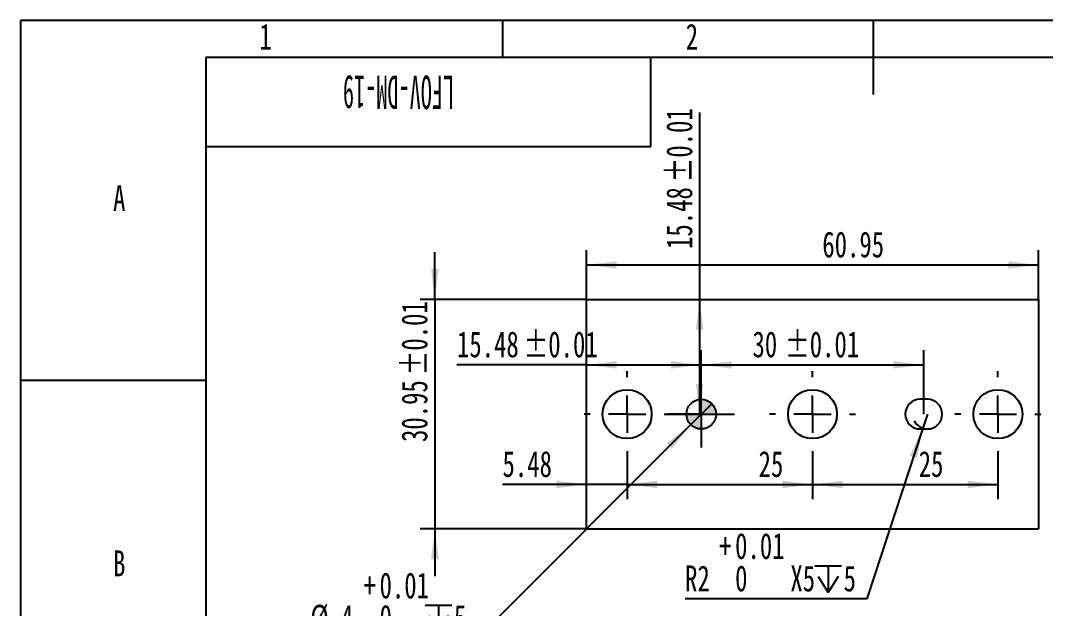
# Model space of a CAD drawing. Header units: millimetres. Extents: x 0 to 210, y 0 to 297.
# Drawn here: x 0 to 138.2, y 217.7 to 297 of the extents above; entities that cross this region are included whole.
import ezdxf

# ---------------------------------------------------------------- set-up
doc = ezdxf.new("R2010")
doc.units = ezdxf.units.MM
doc.layers.add('图框', color=7, linetype='Continuous')
doc.layers.add('根据设置的颜色创建', color=7, linetype='Continuous', lineweight=25)
doc.styles.add('SLDTEXTSTYLE5', font='TXT', dxfattribs={"width": 0.7})
doc.styles.add('SLDTEXTSTYLE6', font='TXT', dxfattribs={"width": 0.49})
doc.dimstyles.new('SLDDIMSTYLE0', dxfattribs={"dimtxt": 3.5, "dimasz": 4.08, "dimexe": 0, "dimexo": 0.0625, "dimgap": 0.875, "dimtad": 2, "dimrnd": 1e-09, "dimzin": 12, "dimdsep": 46, "dimtxsty": 'SLDTEXTSTYLE5', "dimsah": 1, "dimcen": 0.09, "dimadec": 0, "dimazin": 3, "dimtfac": 1, "dimtofl": 0, "dimtmove": 0, "dimatfit": 3, "dimfxl": 0, "dimfrac": 2, "dimtolj": 1, "dimtzin": 12, "dimarcsym": 0})
doc.dimstyles.new('SLDDIMSTYLE1', dxfattribs={"dimtxt": 3.5, "dimasz": 4.08, "dimexe": 0, "dimexo": 0.0625, "dimgap": 0.875, "dimtad": 2, "dimrnd": 1e-09, "dimzin": 12, "dimdsep": 46, "dimtxsty": 'SLDTEXTSTYLE5', "dimsah": 1, "dimcen": 0.09, "dimadec": 0, "dimazin": 3, "dimtol": 1, "dimtp": 0.01, "dimtm": 0.01, "dimtfac": 1, "dimtofl": 0, "dimtmove": 0, "dimatfit": 3, "dimfxl": 0, "dimfrac": 2, "dimtolj": 1, "dimarcsym": 0})
doc.dimstyles.new('SLDDIMSTYLE3', dxfattribs={"dimtxt": 3.5, "dimasz": 4.08, "dimexe": 0, "dimexo": 0.0625, "dimgap": 0.875, "dimtad": 2, "dimrnd": 1e-09, "dimzin": 12, "dimdsep": 46, "dimtxsty": 'SLDTEXTSTYLE5', "dimsah": 1, "dimcen": 0.09, "dimadec": 0, "dimazin": 3, "dimtfac": 1, "dimtmove": 0, "dimatfit": 0, "dimfxl": 0, "dimfrac": 2, "dimtolj": 1, "dimtzin": 12, "dimarcsym": 0})
doc.dimstyles.new('SLDDIMSTYLE6', dxfattribs={"dimtxt": 3.5, "dimasz": 4.08, "dimexe": 0, "dimexo": 0.0625, "dimgap": 0.875, "dimtad": 2, "dimrnd": 1e-09, "dimzin": 12, "dimdsep": 46, "dimtxsty": 'SLDTEXTSTYLE5', "dimsah": 1, "dimcen": 0.09, "dimadec": 0, "dimazin": 3, "dimtol": 1, "dimtp": 0.01, "dimtm": 0.01, "dimtfac": 1, "dimtmove": 0, "dimatfit": 0, "dimfxl": 0, "dimfrac": 2, "dimtolj": 1, "dimarcsym": 0})
doc.dimstyles.new('SLDDIMSTYLE7', dxfattribs={"dimtxt": 3.5, "dimasz": 4.08, "dimexe": 0, "dimexo": 0.0625, "dimgap": 0.875, "dimtad": 0, "dimtih": 1, "dimtoh": 1, "dimrnd": 1e-09, "dimzin": 12, "dimdsep": 46, "dimtxsty": 'SLDTEXTSTYLE5', "dimblk1": 'NONE', "dimsah": 1, "dimcen": 0, "dimadec": 0, "dimazin": 3, "dimtol": 1, "dimtp": 0.012, "dimtfac": 1, "dimtmove": 0, "dimatfit": 3, "dimldrblk": 'NONE', "dimfxl": 0, "dimfrac": 2, "dimtolj": 1, "dimarcsym": 0})
doc.dimstyles.new('SLDDIMSTYLE8', dxfattribs={"dimtxt": 3.5, "dimasz": 4.08, "dimexe": 0, "dimexo": 0.0625, "dimgap": 0.875, "dimtad": 0, "dimtih": 1, "dimtoh": 1, "dimrnd": 1e-09, "dimzin": 12, "dimdsep": 46, "dimtxsty": 'SLDTEXTSTYLE5', "dimsah": 1, "dimcen": 0, "dimadec": 0, "dimazin": 3, "dimtol": 1, "dimtp": 0.006, "dimtfac": 1, "dimtofl": 0, "dimtmove": 0, "dimatfit": 3, "dimfxl": 0, "dimfrac": 2, "dimtolj": 1, "dimarcsym": 0})

# ---------------------------------------------------------------- blocks, each defined once
blk = doc.blocks.new('_D_7')
at = {"layer": '根据设置的颜色创建'}
for p, q in [((91.81, 243.92), (91.81, 252.56)), ((121.81, 243.92), (121.81, 252.56)), ((91.81, 250.56), (121.81, 250.56))]:
    blk.add_line(p, q, dxfattribs=at)
for points in [[(91.81, 250.56), (95.89, 250.06), (95.89, 251.07)], [(121.81, 250.56), (117.73, 251.07), (117.73, 250.06)]]:
    blk.add_solid(points, dxfattribs=at)
at = {"layer": '根据设置的颜色创建', "char_height": 3.5, "attachment_point": 1, "style": 'SLDTEXTSTYLE5'}
for s, insert in [('30', (98.71, 255.08)), ('±0.01', (103.1, 255.08))]:
    blk.add_mtext(s, dxfattribs=dict(at, insert=insert))
blk = doc.blocks.new('_D_8')
at = {"layer": '根据设置的颜色创建'}
for p, q in [((91.59, 259.39), (91.59, 284.59)), ((91.59, 243.92), (91.59, 259.39)), ((87.61, 243.92), (93.59, 243.92))]:
    blk.add_line(p, q, dxfattribs=at)
for points in [[(91.59, 259.39), (91.08, 255.31), (92.09, 255.31)], [(91.59, 243.92), (92.09, 248), (91.08, 248)]]:
    blk.add_solid(points, dxfattribs=at)
at = {"layer": '根据设置的颜色创建', "char_height": 3.5, "attachment_point": 1, "rotation": 90, "style": 'SLDTEXTSTYLE5'}
for s, insert in [('±0.01', (87.08, 275.17)), ('15.48', (87.08, 266.19))]:
    blk.add_mtext(s, dxfattribs=dict(at, insert=insert))
blk = doc.blocks.new('_D_9')
at = {"layer": '根据设置的颜色创建'}
for p, q in [((55.88, 259.39), (55.88, 265.74)), ((76.33, 259.39), (53.88, 259.39)), ((55.88, 259.39), (55.88, 228.44)), ((76.33, 228.44), (53.88, 228.44)), ((55.88, 228.44), (55.88, 222.09))]:
    blk.add_line(p, q, dxfattribs=at)
for points in [[(55.88, 259.39), (56.39, 263.47), (55.37, 263.47)], [(55.88, 228.44), (55.37, 224.36), (56.39, 224.36)]]:
    blk.add_solid(points, dxfattribs=at)
at = {"layer": '根据设置的颜色创建', "char_height": 3.5, "attachment_point": 1, "rotation": 90, "style": 'SLDTEXTSTYLE5'}
for s, insert in [('±0.01', (51.37, 249.15)), ('30.95', (51.37, 240.16))]:
    blk.add_mtext(s, dxfattribs=dict(at, insert=insert))
blk = doc.blocks.new('_D_10')
at = {"layer": '根据设置的颜色创建'}
for p, q in [((76.33, 259.39), (76.33, 266.04)), ((137.28, 259.39), (137.28, 266.04)), ((76.33, 264.04), (137.28, 264.04))]:
    blk.add_line(p, q, dxfattribs=at)
for points in [[(76.33, 264.04), (80.41, 263.53), (80.41, 264.55)], [(137.28, 264.04), (133.2, 264.55), (133.2, 263.53)]]:
    blk.add_solid(points, dxfattribs=at)
at = {"layer": '根据设置的颜色创建', "insert": (108.13, 268.55), "char_height": 3.5, "attachment_point": 1, "style": 'SLDTEXTSTYLE5'}
blk.add_mtext('60.95', dxfattribs=at)
blk = doc.blocks.new('_D_11')
at = {"layer": '根据设置的颜色创建'}
for p, q in [((81.81, 238.12), (81.81, 232.44)), ((76.33, 234.44), (65, 234.44)), ((81.81, 234.44), (76.33, 234.44)), ((81.81, 234.44), (88.16, 234.44))]:
    blk.add_line(p, q, dxfattribs=at)
for points in [[(76.33, 234.44), (72.25, 234.95), (72.25, 233.93)], [(81.81, 234.44), (85.89, 233.93), (85.89, 234.95)]]:
    blk.add_solid(points, dxfattribs=at)
at = {"layer": '根据设置的颜色创建', "insert": (65, 238.95), "char_height": 3.5, "attachment_point": 1, "style": 'SLDTEXTSTYLE5'}
blk.add_mtext('5.48', dxfattribs=at)
blk = doc.blocks.new('SW_SYMBOL_HOLE_DEPTH')
at = {"layer": '根据设置的颜色创建', "color": 0}
for p, q in [((0, 875), (800, 875)), ((400, 875), (400, 75)), ((100, 555), (400, 75)), ((700, 555), (400, 75))]:
    blk.add_line(p, q, dxfattribs=at)
blk = doc.blocks.new('_D_12')
at = {"layer": '根据设置的颜色创建'}
for p, q in [((93.22, 245.33), (90.39, 242.5)), ((90.39, 242.5), (61.58, 213.69)), ((61.58, 213.69), (39.08, 213.69))]:
    blk.add_line(p, q, dxfattribs=at)
blk.add_solid([(90.39, 242.5), (87.15, 239.98), (87.87, 239.26)], dxfattribs=at)
at = {"layer": '根据设置的颜色创建', "xscale": 0.004511737089201878, "yscale": 0.004511737089201878, "zscale": 0.004511737089201878}
blk.add_blockref('SW_SYMBOL_HOLE_DEPTH', (54.56, 214.21), dxfattribs=at)
at = {"layer": '根据设置的颜色创建', "char_height": 3.5, "attachment_point": 1, "style": 'SLDTEXTSTYLE5'}
for s, insert in [('+', (46.26, 222.57)), ('0.01', (48.42, 222.57)), ('%%c', (39.08, 218.21)), ('4', (43.2, 218.2)), ('0', (48.42, 218.21)), ('5', (58.45, 218.2))]:
    blk.add_mtext(s, dxfattribs=dict(at, insert=insert))
blk = doc.blocks.new('_None')
blk = doc.blocks.new('_D_13')
at = {"layer": '根据设置的颜色创建'}
for p, q in [((81.81, 238.12), (81.81, 232.44)), ((106.81, 238.12), (106.81, 232.44)), ((81.81, 234.44), (106.81, 234.44))]:
    blk.add_line(p, q, dxfattribs=at)
for points in [[(81.81, 234.44), (85.89, 233.93), (85.89, 234.95)], [(106.81, 234.44), (102.73, 234.95), (102.73, 233.93)]]:
    blk.add_solid(points, dxfattribs=at)
at = {"layer": '根据设置的颜色创建', "insert": (99.54, 238.95), "char_height": 3.5, "attachment_point": 1, "style": 'SLDTEXTSTYLE5'}
blk.add_mtext('25', dxfattribs=at)
blk = doc.blocks.new('_D_14')
at = {"layer": '根据设置的颜色创建'}
for p, q in [((106.81, 238.12), (106.81, 232.44)), ((131.81, 238.12), (131.81, 232.44)), ((106.81, 234.44), (131.81, 234.44))]:
    blk.add_line(p, q, dxfattribs=at)
for points in [[(106.81, 234.44), (110.89, 233.93), (110.89, 234.95)], [(131.81, 234.44), (127.73, 234.95), (127.73, 233.93)]]:
    blk.add_solid(points, dxfattribs=at)
at = {"layer": '根据设置的颜色创建', "insert": (121.13, 238.95), "char_height": 3.5, "attachment_point": 1, "style": 'SLDTEXTSTYLE5'}
blk.add_mtext('25', dxfattribs=at)
blk = doc.blocks.new('_D_15')
at = {"layer": '根据设置的颜色创建'}
for p, q in [((122.31, 243.92), (121.68, 242.02)), ((121.68, 242.02), (114.13, 218.99)), ((114.13, 218.99), (89.62, 218.99))]:
    blk.add_line(p, q, dxfattribs=at)
blk.add_arc((122.31, 243.92), 2, 206.8308, 270, dxfattribs=at)
blk.add_solid([(121.68, 242.02), (119.93, 238.3), (120.89, 237.98)], dxfattribs=at)
at = {"layer": '根据设置的颜色创建', "xscale": 0.004511737089201878, "yscale": 0.004511737089201878, "zscale": 0.004511737089201878}
blk.add_blockref('SW_SYMBOL_HOLE_DEPTH', (107.11, 219.51), dxfattribs=at)
at = {"layer": '根据设置的颜色创建', "char_height": 3.5, "attachment_point": 1, "style": 'SLDTEXTSTYLE5'}
for s, insert in [('+', (94.21, 227.88)), ('0.01', (96.37, 227.88)), ('R2', (89.62, 223.51)), ('0', (96.37, 223.52)), ('X5', (103.82, 223.51)), ('5', (111, 223.51))]:
    blk.add_mtext(s, dxfattribs=dict(at, insert=insert))
blk = doc.blocks.new('_D_16')
at = {"layer": '根据设置的颜色创建'}
for p, q in [((91.81, 248.42), (91.81, 252.56)), ((76.33, 250.56), (58.86, 250.56)), ((76.33, 250.56), (91.81, 250.56))]:
    blk.add_line(p, q, dxfattribs=at)
for points in [[(76.33, 250.56), (80.41, 250.06), (80.41, 251.07)], [(91.81, 250.56), (87.73, 251.07), (87.73, 250.06)]]:
    blk.add_solid(points, dxfattribs=at)
at = {"layer": '根据设置的颜色创建', "char_height": 3.5, "attachment_point": 1, "style": 'SLDTEXTSTYLE5'}
for s, insert in [('15.48', (58.86, 255.08)), ('±0.01', (67.84, 255.08))]:
    blk.add_mtext(s, dxfattribs=dict(at, insert=insert))
blk = doc.blocks.new('SW_CENTERMARKSYMBOL_3')
at = {"layer": '根据设置的颜色创建', "color": 0}
for p, q in [((0, 5), (0, 5.8)), ((0, 0), (0, 2.5)), ((-5, 0), (-5.8, 0)), ((0, 0), (-2.5, 0)), ((0, 0), (0, -2.5)), ((0, 0), (2.5, 0)), ((5, 0), (5.8, 0)), ((0, -5), (0, -5.8))]:
    blk.add_line(p, q, dxfattribs=at)
blk = doc.blocks.new('SW_CENTERMARKSYMBOL_4')
at = {"layer": '根据设置的颜色创建', "color": 0}
for p, q in [((0, 5), (0, 5.8)), ((0, 0), (0, 2.5)), ((-5, 0), (-5.8, 0)), ((0, 0), (-2.5, 0)), ((0, 0), (0, -2.5)), ((0, 0), (2.5, 0)), ((5, 0), (5.8, 0)), ((0, -5), (0, -5.8))]:
    blk.add_line(p, q, dxfattribs=at)
blk = doc.blocks.new('SW_CENTERMARKSYMBOL_5')
at = {"layer": '根据设置的颜色创建', "color": 0}
for p, q in [((0, 5), (0, 5.8)), ((0, 0), (0, 2.5)), ((-5, 0), (-5.8, 0)), ((0, 0), (-2.5, 0)), ((0, 0), (0, -2.5)), ((0, 0), (2.5, 0)), ((5, 0), (5.8, 0)), ((0, -5), (0, -5.8))]:
    blk.add_line(p, q, dxfattribs=at)
blk = doc.blocks.new('SW_CENTERMARKSYMBOL_6')
at = {"layer": '根据设置的颜色创建', "color": 0}
for p, q in [((0, 2.5), (0, 4.5)), ((0, 0), (0, 2.5)), ((-2.5, 0), (-4.5, 0)), ((0, 0), (-2.5, 0)), ((0, 0), (0, -2.5)), ((0, 0), (2.5, 0)), ((2.5, 0), (4.5, 0)), ((0, -2.5), (0, -4.5))]:
    blk.add_line(p, q, dxfattribs=at)
blk = doc.blocks.new('SW_DOWELSYMBOL_0')
at = {"linetype": 'Continuous', "lineweight": 25}
h = blk.add_hatch(color=0, dxfattribs=at)
edge = h.paths.add_edge_path(flags=0)
edge.add_arc((0, 0), 2, 0, 90)
edge.add_line((0, 2), (0, 0))
edge.add_line((0, 0), (2, 0))
h = blk.add_hatch(color=0, dxfattribs=at)
edge = h.paths.add_edge_path(flags=0)
edge.add_arc((0, 0), 2, 180, 270)
edge.add_line((0, -2), (0, 0))
edge.add_line((0, 0), (-2, 0))
at = {"layer": '根据设置的颜色创建', "color": 0}
blk.add_circle((0, 0), 2, dxfattribs=at)

msp = doc.modelspace()

# ---------------------------------------------------------------- linework, layer by layer
at = {"color": 7, "linetype": 'Continuous', "lineweight": 25}
for p, q in [((76.332, 259.39), (137.282, 259.39)), ((76.332, 228.44), (76.332, 259.39)), ((137.282, 259.39), (137.282, 228.44)), ((122.307, 245.915), (121.307, 245.915)), ((121.307, 241.915), (122.307, 241.915)), ((76.332, 228.44), (137.282, 228.44))]:
    msp.add_line(p, q, dxfattribs=at)
for centre, radius in [((81.807, 243.915), 3.3), ((106.807, 243.915), 3.3), ((131.807, 243.915), 3.3), ((91.807, 243.915), 2)]:
    msp.add_circle(centre, radius, dxfattribs=at)
for centre, start, end in [((121.307, 243.915), 90, 270), ((122.307, 243.915), 270, 90)]:
    msp.add_arc(centre, 2, start, end, dxfattribs=at)
at = {"layer": '图框'}
for p, q in [((210, 297), (0, 297)), ((0, 297), (0, 0)), ((65, 297), (65, 292)), ((0, 248.5), (25, 248.5))]:
    msp.add_line(p, q, dxfattribs=at)
at = {"layer": '图框', "lineweight": 25}
for p, q in [((115, 297), (115, 287)), ((205, 292), (25, 292)), ((25, 292), (25, 5)), ((85, 280), (85, 292)), ((25, 280), (85, 280))]:
    msp.add_line(p, q, dxfattribs=at)

# ---------------------------------------------------------------- block references
at = {"layer": '根据设置的颜色创建'}
for name, p in [('SW_CENTERMARKSYMBOL_4', (81.807, 243.915)), ('SW_CENTERMARKSYMBOL_5', (106.807, 243.915)), ('SW_CENTERMARKSYMBOL_3', (131.807, 243.915)), ('SW_CENTERMARKSYMBOL_6', (91.807, 243.915)), ('SW_DOWELSYMBOL_0', (91.807, 243.915))]:
    msp.add_blockref(name, p, dxfattribs=at)

# ---------------------------------------------------------------- texts
at = {"color": 7, "linetype": 'Continuous', "lineweight": 0, "char_height": 3.5, "attachment_point": 2, "style": 'SLDTEXTSTYLE5'}
for s, insert in [('1', (33.044, 296.568)), ('2', (90.544, 296.568))]:
    msp.add_mtext(s, dxfattribs=dict(at, insert=insert))
at = {"layer": '图框', "insert": (50.981, 285.064), "char_height": 4.5, "attachment_point": 2, "rotation": 180, "style": 'SLDTEXTSTYLE6'}
msp.add_mtext('LFOV-DM-19', dxfattribs=at)
at = {"layer": '图框', "char_height": 3.5, "attachment_point": 2, "style": 'SLDTEXTSTYLE5'}
for s, insert in [('A', (13.32, 274.791)), ('B', (13.32, 225.541))]:
    msp.add_mtext(s, dxfattribs=dict(at, insert=insert))

# ---------------------------------------------------------------- dimensions: what is measured, and where the dimension line sits
at = {"layer": '根据设置的颜色创建'}
for base, p1, p2, dimstyle, picture, middle in [((91.586913844, 259.390484338), (87.607091998, 243.915484334), (76.332091998, 259.390484338), 'SLDDIMSTYLE1', '_D_8', (91.586913844, 275.390484338)), ((55.877, 228.44), (76.332, 259.39), (76.332, 228.44), 'SLDDIMSTYLE6', '_D_9', (55.877, 249.364))]:
    dim = msp.add_linear_dim(base=base, p1=p1, p2=p2, angle=90, dimstyle=dimstyle, dxfattribs=at)
    dim.commit()
    dim.dimension.update_dxf_attribs({"geometry": picture, "text_midpoint": middle, "dimtype": 160})
for base, p1, p2, dimstyle, picture, middle in [((137.282, 264.039), (76.332, 259.39), (137.282, 259.39), 'SLDDIMSTYLE0', '_D_10', (111.965, 264.039)), ((91.807091998, 250.56464115), (76.332091998, 259.390484338), (91.807091998, 248.415484334), 'SLDDIMSTYLE1', '_D_16', (68.062713138, 250.56464115)), ((121.807, 250.565), (91.807, 243.915), (121.807, 243.915), 'SLDDIMSTYLE1', '_D_7', (105.615, 250.565)), ((76.332091998, 234.44081742), (81.807091998, 238.115484334), (76.332091998, 228.440484338), 'SLDDIMSTYLE3', '_D_11', (68.062713138, 234.44081742)), ((106.807, 234.441), (81.807, 238.115), (106.807, 238.115), 'SLDDIMSTYLE0', '_D_13', (101.078, 234.441)), ((131.807, 234.441), (106.807, 238.115), (131.807, 238.115), 'SLDDIMSTYLE0', '_D_14', (122.67, 234.441))]:
    dim = msp.add_linear_dim(base=base, p1=p1, p2=p2, dimstyle=dimstyle, dxfattribs=at)
    dim.commit()
    dim.dimension.update_dxf_attribs({"geometry": picture, "text_midpoint": middle, "dimtype": 160})
dim = msp.add_diameter_dim_2p(p1=(93.221, 245.33), p2=(90.393, 242.501), text='<>{\\fGDT;x}5', dimstyle='SLDDIMSTYLE7', dxfattribs=at)
dim.commit()
dim.dimension.update_dxf_attribs({"geometry": '_D_12', "text_midpoint": (49.536, 218.049), "dimtype": 163})
dim = msp.add_radius_dim(center=(122.307, 243.915), mpoint=(121.683, 242.015), text='<> X5{\\fGDT;x}5', dimstyle='SLDDIMSTYLE8', dxfattribs=at)
dim.commit()
dim.dimension.update_dxf_attribs({"geometry": '_D_15', "text_midpoint": (101.078, 223.357), "dimtype": 164})

doc.saveas('drawing.dxf')
